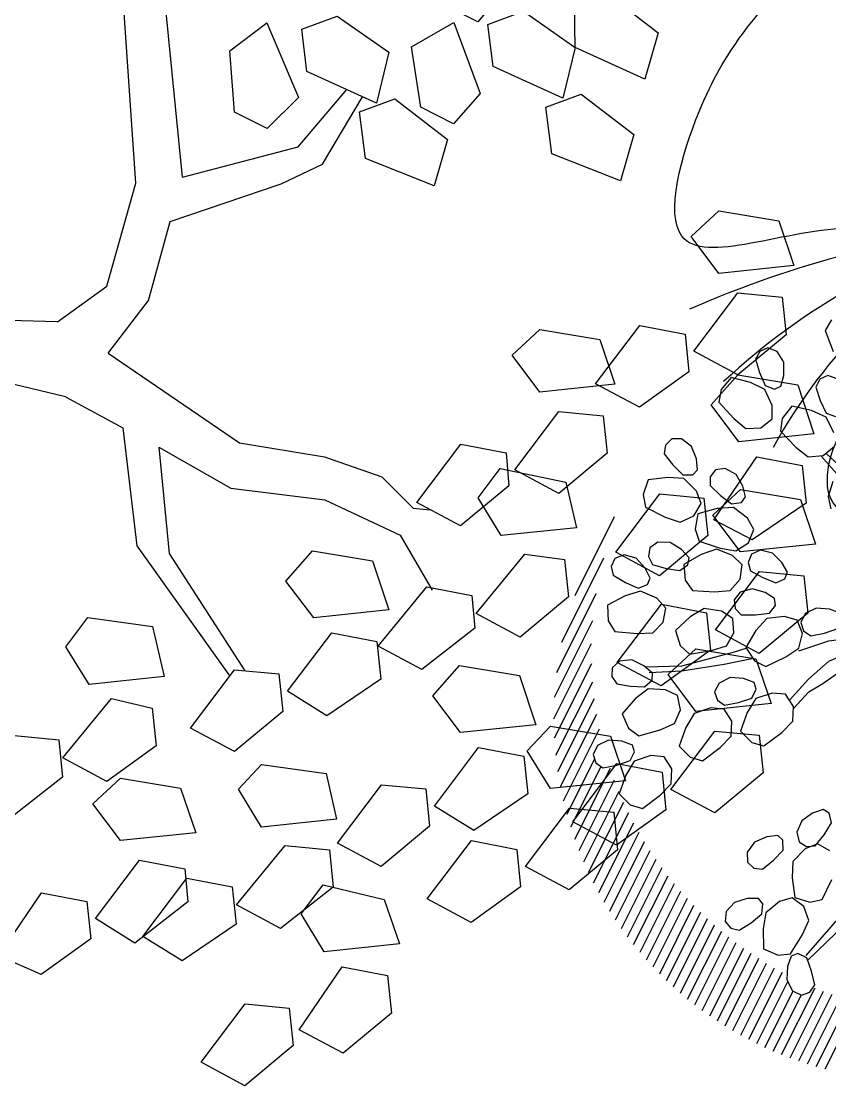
# Model space of a CAD drawing. Extents: x -809667 to 586099, y 3084146 to 3634412.
# Drawn here: x 381325.846 to 381327.495, y 3087226.448 to 3087228.618 of the extents above; entities that cross this region are included whole.
import ezdxf

# ---------------------------------------------------------------- set-up
doc = ezdxf.new("R2010")
doc.units = 0
doc.header["$LTSCALE"] = 0.5
doc.layers.get('0').update_dxf_attribs({"linetype": 'CONTINUOUS'})
doc.layers.add('乔木', color=84, linetype='CONTINUOUS')
doc.layers.add('文字', color=7, linetype='CONTINUOUS')

# ---------------------------------------------------------------- blocks, each defined once
blk = doc.blocks.new('白玉兰')
at = {"color": 0}
for centre, radius, start, end in [((-1260.5, 1665), 2054.4, 309.3934, 347.1655), ((-713.2, 1844.3), 1941, 291.8214, 332.6346), ((-478.2, 2077.5), 2115.2, 283.2993, 320.8528), ((-4728.7, -6984.2), 8428.8, 56.1879, 65.279), ((-1147.9, -2037), 2310.3, 61.625, 95.1491), ((-559.1, -2135.4), 2213.8, 76.7033, 111.4018), ((4370.8, -555.9), 4391.8, 172.1708, 190.6677), ((2826.9, 106.7), 2820.8, 182.2544, 209.8868), ((2146.3, 475.3), 2185, 193.3063, 228.4107)]:
    blk.add_arc(centre, radius, start, end, dxfattribs=at)
for points in [[(-33.3, 16.4), (-232.9, 72.7), (-341.9, 562), (-1253.8, 922.5), (-424.6, 1375.2), (-32.9, 1391.9), (376.3, 1386), (477, 1090.9), (236.3, 716.3), (184.7, 276.9), (29.2, 67), (-7.3, 17.6)], [(8.3, 30.7), (154.9, 177.4), (635.1, 33.7), (1394.9, 653.5), (1385.2, -291.2), (1208.5, -641.2), (1003.6, -995.4), (696.9, -939.3), (487.4, -546.3), (129.3, -286.7), (21.9, -48.6), (-3.3, 7.4)], [(36.1, -22.3), (98.6, -219.9), (-250.5, -579.7), (-51.2, -1539.8), (-884.9, -1095.2), (-1113.8, -777), (-1333.5, -431.7), (-1142.2, -185.6), (-696.9, -181.1), (-301.3, 16.9), (-40.5, 2.3), (20.8, -1.2)]]:
    blk.add_open_spline(points, degree=3, knots=[0, 0, 0, 0, 621.989778, 1340.944545, 1869.007736, 2592.427455, 2798.699245, 2915.827596, 3435.261502, 4029.77129, 4212.300518, 4212.300518, 4212.300518, 4212.300518], dxfattribs=at)
blk = doc.blocks.new('紫薇')
at = {"color": 0}
for p, q in [((16.1, 479.2), (29.3, 467.9)), ((101.2, 461.5), (111.7, 470.2)), ((111.7, 470.2), (123.7, 469.1)), ((123.7, 469.1), (132.7, 461)), ((29.3, 467.9), (28, 437.4)), ((97.2, 444.8), (101.2, 461.5)), ((132.7, 461), (133.3, 441.5)), ((102.9, 427.3), (97.2, 444.8)), ((133.3, 441.5), (131.5, 422.2)), ((149.5, 432.7), (172.7, 447.5)), ((172.7, 447.5), (191, 436.1)), ((111.4, 414.4), (102.9, 427.3)), ((133.5, 417.2), (149.5, 432.7)), ((191, 436.1), (199.3, 420.8)), ((121, 413.5), (111.4, 414.4)), ((131.5, 422.2), (121, 413.5)), ((131.3, 393.1), (133.5, 417.2)), ((199.3, 420.8), (187, 392.8)), ((34.5, 399.6), (45.2, 408)), ((45.2, 408), (57.2, 406.6)), ((57.2, 406.6), (65.9, 398.2)), ((65.9, 398.2), (66, 378.7)), ((81.9, 369.5), (105.5, 383.7)), ((105.5, 383.7), (123.5, 371.7)), ((136.9, 375.6), (131.3, 393.1)), ((187, 392.8), (175.6, 374.5)), ((254.3, 374.8), (264, 388.8)), ((264, 388.8), (276.9, 393.2)), ((276.9, 393.2), (287.8, 387.8)), ((287.8, 387.8), (293.2, 377)), ((66, 378.7), (63.7, 359.5)), ((65.5, 354.4), (81.9, 369.5)), ((123.5, 371.7), (131.4, 356.2)), ((155.7, 369), (136.9, 375.6)), ((175.6, 374.5), (155.7, 369)), ((253.2, 356.4), (254.3, 374.8)), ((293.2, 377), (286.7, 358.6)), ((63.7, 359.5), (52.9, 351.1)), ((62.6, 330.5), (65.5, 354.4)), ((131.4, 356.2), (118.3, 328.6)), ((256.5, 341.3), (253.2, 356.4)), ((286.7, 358.6), (278.1, 341.3)), ((265.1, 337), (256.5, 341.3)), ((278.1, 341.3), (265.1, 337)), ((278.1, 335.9), (298.6, 344.6)), ((298.6, 344.6), (325.6, 350)), ((325.6, 350), (338.6, 332.8)), ((118.3, 328.6), (106.4, 310.5)), ((208.1, 318.7), (219.7, 331.2)), ((219.7, 331.2), (233.1, 333.7)), ((233.1, 333.7), (243, 326.8)), ((243, 326.8), (246.9, 315.4)), ((267.3, 314.3), (278.1, 335.9)), ((338.6, 332.8), (340.8, 315.5)), ((86.3, 305.7), (67.7, 312.8)), ((106.4, 310.5), (86.3, 305.7)), ((204.4, 300.6), (208.1, 318.7)), ((246.9, 315.4), (237.9, 298.1)), ((266.3, 295.9), (267.3, 314.3)), ((340.8, 315.5), (319.2, 293.8)), ((471.3, 230.6), (385.3, 316.6)), ((57.6, 263.9), (81.7, 307.4)), ((72.1, 266.3), (89, 305)), ((205.5, 285.2), (204.4, 300.6)), ((237.9, 298.1), (226.9, 282.2)), ((281.4, 283), (266.3, 295.9)), ((319.2, 293.8), (301.9, 280.8)), ((213.5, 279.7), (205.5, 285.2)), ((226.9, 282.2), (213.5, 279.7)), ((226.1, 276.8), (247.7, 282.5)), ((247.7, 282.5), (275.2, 284.1)), ((275.2, 284.1), (285.6, 265.2)), ((301.9, 280.8), (281.4, 283)), ((84.7, 267.5), (97.5, 250)), ((212.4, 256.9), (226.1, 276.8)), ((285.6, 265.2), (285.3, 247.7)), ((323.7, 258.6), (339.8, 264.3)), ((339.8, 264.3), (352.8, 260.3)), ((508.8, 175.5), (417.1, 267.1)), ((97.5, 250), (99.5, 232.7)), ((208.8, 238.9), (212.4, 256.9)), ((312.1, 244.3), (323.7, 258.6)), ((352.8, 260.3), (358.4, 249.6)), ((358.4, 249.6), (356.5, 237.6)), ((367.8, 235.9), (375.4, 252.7)), ((375.4, 252.7), (389.5, 262.3)), ((389.5, 262.3), (403.2, 261.7)), ((403.2, 261.7), (411.3, 252.8)), ((411.3, 252.8), (412.5, 240.7)), ((221.9, 223.9), (208.8, 238.9)), ((285.3, 247.7), (260.9, 229.4)), ((305.9, 230.1), (312.1, 244.3)), ((356.5, 237.6), (340.5, 226.5)), ((365.4, 220.7), (367.8, 235.9)), ((412.5, 240.7), (399.8, 225.9)), ((241.9, 218.9), (221.9, 223.9)), ((260.9, 229.4), (241.9, 218.9)), ((247.9, 214.3), (266.4, 229.8)), ((266.4, 229.8), (288.7, 229.6)), ((288.7, 229.6), (315.6, 223.8)), ((310.3, 221.6), (305.9, 230.1)), ((323.4, 217.5), (310.3, 221.6)), ((315.6, 223.8), (320.6, 202.8)), ((340.5, 226.5), (323.4, 217.5)), ((371.9, 213.5), (365.4, 220.7)), ((399.8, 225.9), (385.5, 212.9)), ((528.7, 137.8), (442.7, 223.9)), ((194.8, 200.1), (209.3, 209.1)), ((209.3, 209.1), (222.9, 207.9)), ((222.9, 207.9), (230.7, 198.7)), ((239.6, 197.9), (247.9, 214.3)), ((365.7, 191.6), (383.6, 207.9)), ((385.5, 212.9), (371.9, 213.5)), ((383.6, 207.9), (405.9, 208.5)), ((405.9, 208.5), (433, 203.9)), ((186.5, 183.7), (194.8, 200.1)), ((230.7, 198.7), (231.3, 186.6)), ((248.3, 180), (239.6, 197.9)), ((320.6, 202.8), (315.7, 186.1)), ((358.1, 174.8), (365.7, 191.6)), ((433, 203.9), (438.9, 183.1)), ((183.4, 168.5), (186.5, 183.7)), ((231.3, 186.6), (218.1, 172.4)), ((266.3, 169.8), (248.3, 180)), ((315.7, 186.1), (287.3, 174.9)), ((438.9, 183.1), (434.7, 166.2)), ((542.3, 106.5), (458.9, 190)), ((189.7, 161.1), (183.4, 168.5)), ((218.1, 172.4), (203.3, 159.9)), ((221.6, 151.8), (236.8, 162.3)), ((236.8, 162.3), (253.8, 163.3)), ((253.8, 163.3), (265.2, 155.7)), ((287.3, 174.9), (266.3, 169.8)), ((367.5, 157.3), (358.1, 174.8)), ((434.7, 166.2), (406.7, 153.8)), ((203.3, 159.9), (189.7, 161.1)), ((211.7, 140), (221.6, 151.8)), ((265.2, 155.7), (267.6, 143.9)), ((286.8, 146.4), (308.2, 157.6)), ((308.2, 157.6), (329.9, 152.6)), ((329.9, 152.6), (355, 141.2)), ((385.9, 147.9), (367.5, 157.3)), ((406.7, 153.8), (385.9, 147.9)), ((552.4, 78.8), (470.5, 160.7)), ((213.6, 130.5), (211.7, 140)), ((262.4, 133), (244, 126.8)), ((267.6, 143.9), (262.4, 133)), ((275.1, 132.1), (286.8, 146.4)), ((279.8, 112.7), (275.1, 132.1)), ((355, 141.2), (355.4, 119.6)), ((559.9, 53.6), (479.1, 134.4)), ((225, 122.9), (213.6, 130.5)), ((244, 126.8), (225, 122.9)), ((355.4, 119.6), (347, 104.3)), ((411.8, 108.8), (424.9, 121.7)), ((424.9, 121.7), (441.6, 125.6)), ((441.6, 125.6), (454.1, 120)), ((454.1, 120), (458.5, 108.8)), ((144.6, 102.1), (161.5, 109.3)), ((161.5, 109.3), (178.4, 106.9)), ((178.4, 106.9), (188.1, 97.2)), ((191.6, 102), (206.7, 112.4)), ((206.7, 112.4), (230.4, 117.2)), ((230.4, 117.2), (249.9, 106.4)), ((249.9, 106.4), (270.8, 88.4)), ((295.2, 99), (279.8, 112.7)), ((347, 104.3), (316.8, 99.4)), ((410.5, 106.9), (362.1, 92.4)), ((404, 95.4), (411.8, 108.8)), ((458.5, 108.8), (455.2, 97.1)), ((565.7, 30.2), (485.7, 110.1)), ((132.5, 92.4), (144.6, 102.1)), ((188.1, 97.2), (188.1, 85.1)), ((190.7, 82.1), (191.6, 102)), ((270.8, 88.4), (265.1, 67.5)), ((328.3, 90), (287.2, 87.6)), ((316.8, 99.4), (295.2, 99)), ((362.1, 92.4), (328.3, 90)), ((364.5, 85.1), (408, 97.2)), ((407.5, 86.4), (404, 95.4)), ((455.2, 97.1), (438, 87.9)), ((180.8, 75.5), (161.5, 73.1)), ((188.1, 85.1), (180.8, 75.5)), ((201.6, 64.6), (190.7, 82.1)), ((265.4, 70.7), (306.5, 75.5)), ((287.2, 87.6), (270.3, 87.6)), ((306.5, 75.5), (364.5, 85.1)), ((393.8, 68.2), (416.4, 76.9)), ((420, 80.9), (407.5, 86.4)), ((416.4, 76.9), (437.4, 69.5)), ((438, 87.9), (420, 80.9)), ((570, 8.1), (490.7, 87.5)), ((159.1, 61), (134.9, 56.2)), ((161.5, 73.1), (142.2, 73.1)), ((202.6, 61), (159.1, 61)), ((222.5, 58.9), (201.6, 64.6)), ((252.8, 55.2), (222.5, 58.9)), ((265.1, 67.5), (252.8, 55.2)), ((380.7, 55.3), (393.8, 68.2)), ((437.4, 69.5), (461, 55.4)), ((573.2, -12.7), (494.4, 66.1)), ((275.1, 39.3), (287.2, 48.9)), ((287.2, 48.9), (304.1, 56.2)), ((304.1, 56.2), (321, 53.7)), ((321, 53.7), (330.7, 44.1)), ((330.7, 44.1), (330.7, 32)), ((383.1, 35.6), (380.7, 55.3)), ((461, 55.4), (459, 33.9)), ((575.4, -32.6), (497, 45.8)), ((139.8, 36.8), (168.8, 34.4)), ((168.8, 34.4), (202.6, 19.9)), ((275.1, 29.6), (275.1, 39.3)), ((284.8, 19.9), (275.1, 29.6)), ((330.7, 32), (323.4, 22.3)), ((396.9, 20.2), (383.1, 35.6)), ((459, 33.9), (448.9, 19.6)), ((185.7, 7.9), (154.3, 17.5)), ((202.6, 19.9), (236.4, 0.6)), ((238.9, 10.3), (255.8, 17.5)), ((255.8, 17.5), (279.9, 17.5)), ((279.9, 17.5), (296.9, 3)), ((304.1, 19.9), (284.8, 19.9)), ((323.4, 22.3), (304.1, 19.9)), ((321, -1.8), (325.9, 17.5)), ((325.9, 17.5), (342.8, 24.8)), ((342.8, 24.8), (367, 24.8)), ((367, 24.8), (383.9, 10.3)), ((418.4, 18.1), (396.9, 20.2)), ((448.9, 19.6), (418.4, 18.1)), ((461.2, 10.3), (473.3, 19.9)), ((473.3, 19.9), (490.2, 27.2)), ((490.2, 27.2), (507.1, 24.8)), ((499.2, 25.9), (498.8, 26.3)), ((507.1, 24.8), (516.8, 15.1)), ((516.8, 15.1), (516.8, 3)), ((207.4, 3), (185.7, 7.9)), ((234, -11.5), (207.4, 3)), ((234, -9.1), (238.9, 10.3)), ((296.9, 3), (313.8, -18.7)), ((383.9, 10.3), (400.8, -11.5)), ((461.2, 0.6), (461.2, 10.3)), ((470.9, -9.1), (461.2, 0.6)), ((516.8, 3), (509.6, -6.6)), ((576.7, -51.6), (516.8, 8.3)), ((241.3, -28.4), (234, -9.1)), ((328.3, -21.1), (321, -1.8)), ((400.8, -11.5), (391.1, -30.8)), ((425, -18.7), (441.9, -11.5)), ((441.9, -11.5), (466.1, -11.5)), ((466.1, -11.5), (483, -26)), ((490.2, -9.1), (470.9, -9.1)), ((509.6, -6.6), (490.2, -9.1)), ((577.3, -87.5), (500, -10.2)), ((577.3, -69.9), (511.5, -4.1)), ((260.6, -38), (241.3, -28.4)), ((313.8, -18.7), (304.1, -38)), ((347.6, -30.8), (328.3, -21.1)), ((420.1, -38), (425, -18.7)), ((483, -26), (499.9, -47.7)), ((576.6, -104.5), (499.6, -27.5)), ((289.6, -47.7), (260.6, -38)), ((304.1, -38), (289.6, -47.7)), ((376.6, -40.5), (347.6, -30.8)), ((391.1, -30.8), (376.6, -40.5)), ((427.4, -57.4), (420.1, -38)), ((446.7, -67), (427.4, -57.4)), ((499.9, -47.7), (490.2, -67)), ((575.5, -121), (498.7, -44.3)), ((475.7, -76.7), (446.7, -67)), ((490.2, -67), (475.7, -76.7)), ((573.8, -137.1), (497.3, -60.6)), ((571.7, -152.6), (495.4, -76.3)), ((569.1, -167.7), (493.1, -91.7)), ((566.2, -182.5), (490.3, -106.6)), ((562.9, -196.8), (487.2, -121.1)), ((559.2, -210.9), (483.7, -135.3)), ((233.6, -164.1), (239.8, -156.7)), ((239.8, -156.7), (255.3, -157)), ((255.3, -157), (272.9, -162.3)), ((555.2, -224.5), (479.8, -149.2)), ((234.8, -177.7), (233.6, -164.1)), ((272.9, -162.3), (284.3, -175.1)), ((284.3, -175.1), (285.5, -188.7)), ((305.8, -179.5), (310.3, -170.9)), ((310.3, -170.9), (325.4, -168)), ((325.4, -168), (343.8, -169.4)), ((343.8, -169.4), (357.7, -179.4)), ((550.9, -237.9), (475.7, -162.7)), ((249.6, -190.1), (234.8, -177.7)), ((266, -200.7), (249.6, -190.1)), ((285.5, -188.7), (277.8, -197.9)), ((309.8, -192.5), (305.8, -179.5)), ((357.7, -179.4), (361.7, -192.5)), ((541.3, -263.7), (466.4, -188.8)), ((546.3, -250.9), (471.2, -175.9)), ((249, -213.9), (262.3, -199)), ((262.3, -199), (280.6, -200.5)), ((277.8, -197.9), (266, -200.7)), ((280.6, -200.5), (302, -211.7)), ((327, -201.5), (309.8, -192.5)), ((345.2, -208.3), (327, -201.5)), ((356.1, -203.1), (345.2, -208.3)), ((361.7, -192.5), (356.1, -203.1)), ((536.1, -276.2), (461.3, -201.4)), ((302, -211.7), (310.3, -232.4)), ((530.6, -288.4), (456, -213.7)), ((310.3, -232.4), (315.1, -259.5)), ((524.9, -300.3), (450.4, -225.8)), ((359.6, -253.8), (363.1, -244.8)), ((363.1, -244.8), (377.9, -240.2)), ((377.9, -240.2), (396.3, -239.5)), ((396.3, -239.5), (411.2, -247.9)), ((411.2, -247.9), (416.7, -260.4)), ((518.9, -312), (444.5, -237.6)), ((280.3, -274), (259.1, -251.9)), ((315.1, -259.5), (297.6, -272.1)), ((307.4, -275), (318.8, -258.8)), ((318.8, -258.8), (337.2, -258.1)), ((337.2, -258.1), (359.8, -266.8)), ((365.2, -266.3), (359.6, -253.8)), ((416.7, -260.4), (412.3, -271.7)), ((506.1, -334.6), (432, -260.4)), ((512.6, -323.4), (438.4, -249.1)), ((297.6, -272.1), (280.3, -274)), ((307.1, -295.7), (307.4, -275)), ((359.8, -266.8), (370.3, -286.5)), ((383.2, -273.3), (365.2, -266.3)), ((402.1, -278.1), (383.2, -273.3)), ((412.3, -271.7), (402.1, -278.1)), ((499.4, -345.5), (425.3, -271.4)), ((370.3, -286.5), (378.2, -312.8)), ((485.2, -366.6), (411.4, -292.8)), ((492.4, -356.2), (418.5, -282.2)), ((260.6, -301.3), (325.9, -340)), ((321.7, -311.7), (307.1, -295.7)), ((477.7, -376.9), (404, -303.2)), ((325.9, -347.2), (260.6, -315.8)), ((345.2, -331.1), (321.7, -311.7)), ((378.2, -312.8), (362.2, -327.4)), ((470, -386.9), (396.5, -313.3)), ((325.7, -343.5), (335.6, -334)), ((335.6, -334), (345.2, -334.3)), ((362.2, -327.4), (345.2, -331.1)), ((345.2, -334.3), (354.6, -346.6)), ((454, -406.2), (380.6, -332.8)), ((462.1, -396.6), (388.7, -323.1)), ((325.2, -362.8), (325.7, -343.5)), ((354.6, -346.6), (361.4, -363.7)), ((437.1, -424.6), (363.9, -351.5)), ((445.7, -415.5), (372.4, -342.2)), ((327.1, -382.2), (325.2, -362.8)), ((361.4, -363.7), (358.6, -380.5)), ((428.3, -433.5), (361, -366.2)), ((358.6, -380.5), (348.7, -390)), ((390.9, -466.8), (318.3, -394.2)), ((336.6, -389.7), (327.1, -382.2)), ((400.6, -458.8), (327.9, -386.1)), ((348.7, -390), (336.6, -389.7)), ((410, -450.6), (349, -389.6)), ((419.3, -442.2), (358.1, -381)), ((370.9, -482.1), (298.5, -409.7)), ((381, -474.6), (308.5, -402.1)), ((349.9, -496.5), (277.7, -424.4)), ((360.5, -489.4), (288.2, -417.2))]:
    blk.add_line(p, q, dxfattribs=at)
blk = doc.blocks.new('幌伞枫')
at = {"layer": '乔木', "color": 0}
for p, q in [((-9.5, 965.9), (27.2, 1054)), ((27.2, 1054), (100.6, 1061.3)), ((100.6, 1061.3), (85.9, 943.9)), ((122.6, 965.9), (144.7, 1032)), ((144.7, 1032), (203.4, 1024.6)), ((203.4, 1024.6), (247.4, 936.5)), ((247.4, 936.5), (284.1, 1024.6)), ((284.1, 1024.6), (364.9, 1032)), ((364.9, 1032), (350.2, 914.5)), ((379.5, 936.5), (408.9, 1002.6)), ((408.9, 1002.6), (467.6, 995.3)), ((423.6, 899.8), (460.3, 987.9)), ((460.3, 987.9), (533.7, 995.3)), ((467.6, 995.3), (504.3, 899.8)), ((533.7, 995.3), (519, 877.8)), ((19.9, 914.5), (-9.5, 965.9)), ((196, 877.8), (122.6, 965.9)), ((555.7, 899.8), (577.7, 965.9)), ((577.7, 965.9), (636.5, 958.6)), ((636.5, 958.6), (680.5, 870.5)), ((-383.9, 870.5), (-303.1, 936.5)), ((-303.1, 936.5), (-237, 899.8)), ((85.9, 943.9), (19.9, 914.5)), ((247.4, 936.5), (196, 877.8)), ((284.1, 885.2), (247.4, 936.5)), ((460.3, 848.5), (379.5, 936.5)), ((350.2, 914.5), (284.1, 885.2)), ((-237, 899.8), (-310.4, 804.4)), ((453, 848.5), (423.6, 899.8)), ((504.3, 899.8), (460.3, 848.5)), ((629.1, 811.8), (555.7, 899.8)), ((137.3, 804.4), (166.7, 870.5)), ((166.7, 870.5), (225.4, 863.1)), ((519, 877.8), (453, 848.5)), ((680.5, 870.5), (629.1, 811.8)), ((687.8, 863.1), (761.3, 870.5)), ((761.3, 870.5), (746.6, 753)), ((-237, 797.1), (-156.3, 863.1)), ((-156.3, 863.1), (-90.2, 826.4)), ((225.4, 863.1), (262.1, 775.1)), ((651.1, 775.1), (687.8, 863.1)), ((401.6, 775.1), (423.6, 841.1)), ((423.6, 841.1), (482.3, 833.8)), ((783.3, 775.1), (805.3, 841.1)), ((805.3, 841.1), (864, 833.8)), ((-310.4, 804.4), (-376.5, 819.1)), ((-90.2, 826.4), (-156.3, 731)), ((482.3, 833.8), (526.4, 745.7)), ((864, 833.8), (908.1, 745.7)), ((-383.9, 738.4), (-310.4, 804.4)), ((-310.4, 804.4), (-237, 767.7)), ((210.7, 716.3), (137.3, 804.4)), ((570.4, 738.4), (599.8, 804.4)), ((599.8, 804.4), (658.5, 797.1)), ((-229.7, 738.4), (-237, 797.1)), ((658.5, 797.1), (695.2, 709)), ((-237, 767.7), (-310.4, 672.3)), ((262.1, 775.1), (210.7, 716.3)), ((475, 687), (401.6, 775.1)), ((680.5, 723.7), (651.1, 775.1)), ((856.7, 687), (783.3, 775.1)), ((746.6, 753), (680.5, 723.7)), ((-376.5, 679.6), (-383.9, 738.4)), ((-156.3, 731), (-229.7, 738.4)), ((108, 650.3), (144.7, 738.4)), ((144.7, 738.4), (218.1, 745.7)), ((218.1, 745.7), (203.4, 628.2)), ((526.4, 745.7), (475, 687)), ((643.8, 650.3), (570.4, 738.4)), ((908.1, 745.7), (856.7, 687)), ((-427.9, 723.7), (-383.9, 665)), ((240.1, 650.3), (262.1, 716.3)), ((262.1, 716.3), (320.8, 709)), ((320.8, 709), (364.9, 620.9)), ((695.2, 709), (643.8, 650.3)), ((-310.4, 672.3), (-376.5, 679.6)), ((798, 613.6), (827.3, 679.6)), ((827.3, 679.6), (886, 672.3)), ((886, 672.3), (922.7, 584.2)), ((-383.9, 665), (-420.6, 620.9)), ((-391.2, 628.2), (-273.7, 642.9)), ((-273.7, 642.9), (-237, 591.5)), ((137.3, 598.9), (108, 650.3)), ((313.5, 562.2), (240.1, 650.3)), ((306.1, 540.2), (350.2, 635.6)), ((350.2, 635.6), (423.6, 635.6)), ((423.6, 635.6), (408.9, 518.1)), ((-369.2, 554.8), (-391.2, 628.2)), ((203.4, 628.2), (137.3, 598.9)), ((364.9, 620.9), (313.5, 562.2)), ((753.9, 613.6), (827.3, 620.9)), ((827.3, 620.9), (812.6, 503.5)), ((445.6, 547.5), (467.6, 606.2)), ((467.6, 606.2), (526.4, 598.9)), ((717.2, 525.5), (753.9, 613.6)), ((871.4, 525.5), (798, 613.6)), ((-237, 591.5), (-273.7, 547.5)), ((526.4, 598.9), (570.4, 510.8)), ((849.3, 525.5), (871.4, 591.5)), ((871.4, 591.5), (930.1, 584.2)), ((922.7, 584.2), (871.4, 525.5)), ((930.1, 584.2), (974.1, 496.1)), ((-295.8, 510.8), (-215, 576.9)), ((-215, 576.9), (-149, 540.2)), ((-273.7, 547.5), (-369.2, 554.8)), ((254.8, 488.8), (284.1, 554.8)), ((284.1, 554.8), (335.5, 547.5)), ((-149, 540.2), (-215, 444.7)), ((342.8, 496.1), (306.1, 540.2)), ((335.5, 547.5), (379.5, 459.4)), ((519, 452.1), (445.6, 547.5)), ((-442.6, 452.1), (-369.2, 518.1)), ((-369.2, 518.1), (-295.8, 481.4)), ((408.9, 518.1), (342.8, 496.1)), ((746.6, 481.4), (717.2, 525.5)), ((922.7, 437.4), (849.3, 525.5)), ((-288.4, 452.1), (-295.8, 510.8)), ((570.4, 510.8), (519, 452.1)), ((629.1, 496.1), (709.9, 503.5)), ((709.9, 503.5), (695.2, 386)), ((812.6, 503.5), (746.6, 481.4)), ((328.2, 400.7), (254.8, 488.8)), ((592.4, 408), (629.1, 496.1)), ((974.1, 496.1), (922.7, 437.4)), ((-295.8, 481.4), (-369.2, 386)), ((724.5, 408), (753.9, 474.1)), ((753.9, 474.1), (812.6, 466.8)), ((-435.2, 393.4), (-442.6, 452.1)), ((-221.9, 376.9), (-310.5, 462.2)), ((-215, 444.7), (-288.4, 452.1)), ((379.5, 459.4), (328.2, 400.7)), ((460.3, 386), (489.7, 452.1)), ((489.7, 452.1), (541, 444.7)), ((812.6, 466.8), (849.3, 371.3)), ((-256.9, 345.9), (-327.2, 440.6)), ((541, 444.7), (585.1, 349.3)), ((335.5, 393.4), (344, 418.8)), ((864, 364), (893.4, 430.1)), ((893.4, 430.1), (952.1, 422.7)), ((952.1, 422.7), (988.8, 334.6)), ((629.1, 356.7), (592.4, 408)), ((798, 320), (724.5, 408)), ((-369.2, 386), (-435.2, 393.4)), ((276.8, 356.7), (335.5, 393.4)), ((372.2, 364), (467.6, 393.4)), ((533.7, 290.6), (460.3, 386)), ((695.2, 386), (629.1, 356.7)), ((-206.4, 307), (-221.9, 376.9)), ((849.3, 371.3), (798, 320)), ((-457.3, 342), (-332.5, 364)), ((-332.5, 364), (-295.8, 305.3)), ((225.4, 275.9), (276.8, 356.7)), ((291.5, 261.2), (372.2, 364)), ((937.4, 275.9), (864, 364)), ((-427.9, 275.9), (-457.3, 342)), ((-251.7, 158.5), (-256.9, 345.9)), ((585.1, 349.3), (533.7, 290.6)), ((988.8, 334.6), (937.4, 275.9)), ((401.6, 312.6), (482.3, 320)), ((482.3, 320), (467.6, 202.5)), ((-295.8, 305.3), (-332.5, 261.2)), ((-188.4, 124.2), (-206.4, 307)), ((364.9, 224.5), (401.6, 312.6)), ((746.6, 246.5), (768.6, 312.6)), ((768.6, 312.6), (827.3, 305.3)), ((827.3, 305.3), (871.4, 217.2)), ((497, 224.5), (526.4, 290.6)), ((526.4, 290.6), (585.1, 283.3)), ((-332.5, 261.2), (-427.9, 275.9)), ((174, 151.1), (225.4, 275.9)), ((585.1, 283.3), (621.8, 187.8)), ((240.1, 121.8), (291.5, 261.2)), ((820, 158.5), (746.6, 246.5)), ((401.6, 173.1), (364.9, 224.5)), ((570.4, 136.4), (497, 224.5)), ((871.4, 217.2), (820, 158.5)), ((922.7, 209.8), (996.1, 217.2)), ((996.1, 217.2), (981.5, 99.7)), ((467.6, 202.5), (401.6, 173.1)), ((878.7, 121.8), (922.7, 209.8)), ((-251.7, 158.5), (-530.7, 195.2)), ((621.8, 187.8), (570.4, 136.4)), ((1010.8, 121.8), (1040.2, 187.8)), ((1040.2, 187.8), (1098.9, 180.5)), ((1098.9, 180.5), (1143, 92.4)), ((-9.5, -17.7), (174, 151.1)), ((673.2, 70.4), (709.9, 165.8)), ((709.9, 165.8), (783.3, 165.8)), ((783.3, 165.8), (768.6, 48.4)), ((805.3, 77.7), (827.3, 143.8)), ((827.3, 143.8), (886, 136.4)), ((886, 136.4), (930.1, 41)), ((-259.1, 85.1), (-530.7, 129.1)), ((-75.6, 63), (-188.4, 124.2)), ((152, 26.3), (240.1, 121.8)), ((519, 63), (541, 129.1)), ((541, 129.1), (599.8, 121.8)), ((599.8, 121.8), (643.8, 33.7)), ((915.4, 77.7), (878.7, 121.8)), ((1091.6, 33.7), (1010.8, 121.8)), ((-112.3, 4.3), (-259.1, 85.1)), ((981.5, 99.7), (915.4, 77.7)), ((1143, 92.4), (1091.6, 33.7)), ((318.1, 4.2), (524.2, 78.5)), ((702.5, 26.3), (673.2, 70.4)), ((878.7, -17.7), (805.3, 77.7)), ((-9.5, -17.7), (-75.6, 63)), ((294.8, -42.4), (527, 53.4)), ((592.4, -25), (519, 63)), ((643.8, 33.7), (592.4, -25)), ((768.6, 48.4), (702.5, 26.3)), ((930.1, 41), (878.7, -17.7)), ((152, 26.3), (318.1, 4.2)), ((1032.8, -39.7), (1054.9, 26.3)), ((1054.9, 26.3), (1113.6, 19)), ((1113.6, 19), (1157.6, -69.1)), ((-75.6, -83.8), (-112.3, 4.3)), ((-9.5, -17.7), (-9.5, -17.7)), ((-9.5, -17.7), (-9.5, -17.7)), ((-9.5, -17.7), (-9.5, -17.7)), ((-9.5, -17.7), (-9.5, -17.7)), ((-9.5, -17.7), (-9.5, -17.7)), ((-9.5, -17.7), (-9.5, -17.7)), ((-9.5, -17.7), (-9.5, -17.7)), ((-9.5, -17.7), (-9.5, -17.7)), ((-9.5, -17.7), (-9.5, -17.7)), ((-9.5, -17.7), (-9.5, -17.7)), ((-9.5, -17.7), (-9.5, -17.7)), ((-9.5, -17.7), (-9.5, -17.7)), ((-9.5, -17.7), (-9.5, -17.7)), ((-9.5, -17.7), (-9.5, -17.7)), ((-9.5, -17.7), (-9.5, -17.7)), ((-9.5, -17.7), (-9.5, -17.7)), ((-9.5, -17.7), (-9.5, -17.7)), ((-9.5, -17.7), (-9.5, -17.7)), ((-9.5, -17.7), (-9.5, -17.7)), ((-9.5, -17.7), (-9.5, -17.7)), ((-9.5, -17.7), (-9.5, -17.7)), ((-9.5, -17.7), (-9.5, -17.7)), ((-9.5, -17.7), (-9.5, -17.7)), ((-9.5, -17.7), (-9.5, -17.7)), ((-9.5, -17.7), (-9.5, -17.7)), ((-9.5, -17.7), (-9.5, -17.7)), ((-9.5, -17.7), (-9.5, -17.7)), ((-9.5, -17.7), (-9.5, -17.7)), ((-9.5, -17.7), (-9.5, -17.7)), ((-9.5, -17.7), (-9.5, -17.7)), ((-9.5, -17.7), (-9.5, -17.7)), ((-9.5, -17.7), (-9.5, -17.7)), ((-9.5, -17.7), (-9.5, -17.7)), ((-9.5, -17.7), (-9.5, -17.7)), ((-9.5, -17.7), (-9.5, -17.7)), ((-9.5, -17.7), (-9.5, -17.7)), ((-9.5, -17.7), (-9.5, -17.7)), ((-9.5, -17.7), (-9.5, -17.7)), ((-9.5, -17.7), (-9.5, -17.7)), ((-9.5, -17.7), (-9.5, -17.7)), ((41.9, -98.5), (109.5, -21.8)), ((109.5, -21.8), (294.8, -42.4)), ((820, -83.8), (849.3, -17.7)), ((849.3, -17.7), (908.1, -25)), ((908.1, -25), (944.8, -120.5)), ((386.9, -142.5), (423.6, -47.1)), ((423.6, -47.1), (504.3, -47.1)), ((504.3, -47.1), (489.7, -164.5)), ((1106.3, -127.8), (1032.8, -39.7)), ((643.8, -149.8), (680.5, -61.7)), ((680.5, -61.7), (753.9, -54.4)), ((753.9, -54.4), (739.2, -171.9)), ((519, -135.2), (548.4, -76.4)), ((548.4, -76.4), (607.1, -83.8)), ((1157.6, -69.1), (1106.3, -127.8)), ((-75.6, -83.8), (-119.6, -252.6)), ((41.9, -98.5), (-19.6, -221.3)), ((607.1, -83.8), (643.8, -171.9)), ((775.9, -149.8), (805.3, -83.8)), ((805.3, -83.8), (856.7, -91.1)), ((893.4, -171.9), (820, -83.8)), ((856.7, -91.1), (900.7, -186.5)), ((944.8, -120.5), (893.4, -171.9)), ((423.6, -186.5), (386.9, -142.5)), ((592.4, -230.6), (519, -135.2)), ((673.2, -201.2), (643.8, -149.8)), ((849.3, -237.9), (775.9, -149.8)), ((489.7, -164.5), (423.6, -186.5)), ((643.8, -171.9), (592.4, -230.6)), ((739.2, -171.9), (673.2, -201.2)), ((900.7, -186.5), (849.3, -237.9)), ((541, -296.6), (563.1, -230.6)), ((563.1, -230.6), (621.8, -237.9)), ((621.8, -237.9), (665.8, -333.3)), ((790.6, -311.3), (820, -245.3)), ((820, -245.3), (878.7, -252.6)), ((878.7, -252.6), (915.4, -340.7)), ((871.4, -399.4), (790.6, -311.3)), ((915.4, -340.7), (871.4, -399.4))]:
    blk.add_line(p, q, dxfattribs=at)
blk = doc.blocks.new('123123')
at = {"layer": '文字', "color": 8}
for name, p, xscale, yscale, zscale, rotation in [('幌伞枫', (382043.1584, 3087280.2347), 0.001300000000000001, 0.001300000000000001, 0.001300000000000001, 283.1089006423777), ('白玉兰', (382044.9636, 3087280.5086), 0.0004880798049271111, 0.0004880798049271111, 0.04880798235096967, 283.1089006423777), ('紫薇', (382044.8552, 3087279.6439), -0.00148055020779717, 0.00148055020779717, 0.00148055020779717, 18.39408185160881)]:
    blk.add_blockref(name, p, dxfattribs=dict(at, xscale=xscale, yscale=yscale, zscale=zscale, rotation=rotation))

msp = doc.modelspace()

# ---------------------------------------------------------------- block references
at = {"layer": '文字'}
msp.add_blockref('123123', (-717.1099, -52.3003), dxfattribs=at)

doc.saveas('drawing.dxf')
